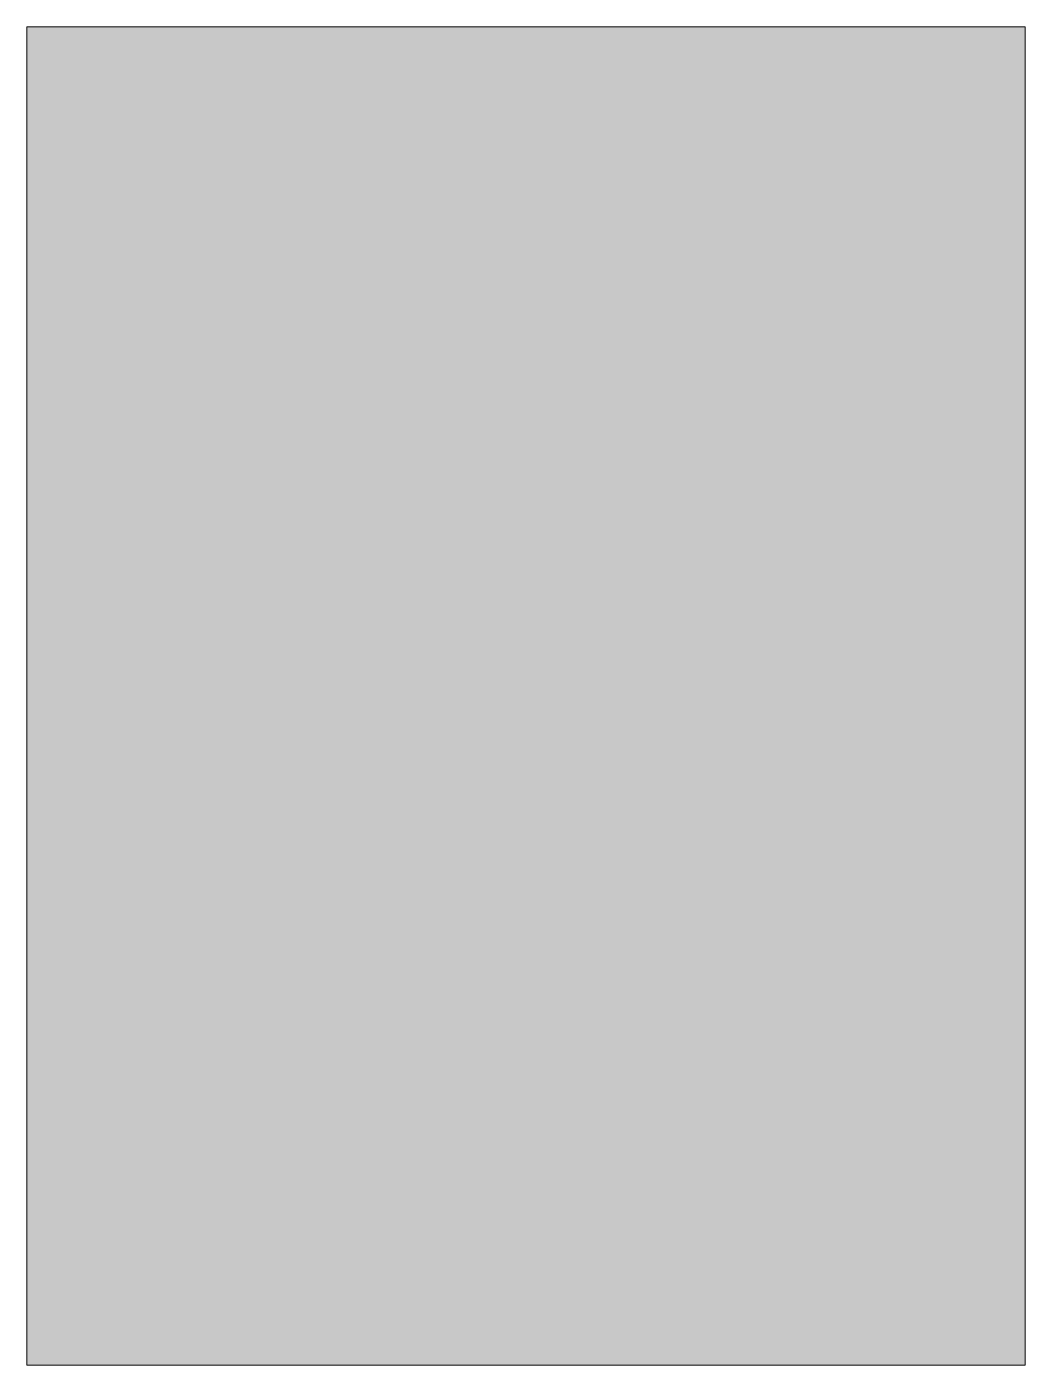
# Model space of a CAD drawing. Extents: x 414 to 2586, y -2956 to -44.
import ezdxf

# ---------------------------------------------------------------- set-up
doc = ezdxf.new("R2010")
doc.units = 0
doc.header["$MEASUREMENT"] = 0
doc.layers.add('Layer 1', color=7, linetype='Continuous')

msp = doc.modelspace()

# ---------------------------------------------------------------- hatches: boundary and pattern name
at = {"layer": 'Layer 1', "true_color": 0xd9d323}
h = msp.add_hatch(color=52, dxfattribs=at)
h.dxf.hatch_style = 2
h.paths.add_polyline_path([(414.5, -43.9), (414.5, -2955.5), (2586.4, -2955.5), (2586.4, -43.9)])

# ---------------------------------------------------------------- linework, layer by layer
at = {"layer": 'Layer 1', "lineweight": 0}
msp.add_lwpolyline([(414.5, -43.9), (414.5, -2955.5), (2586.4, -2955.5), (2586.4, -43.9), (414.5, -43.9)], dxfattribs=at)

doc.saveas('drawing.dxf')
